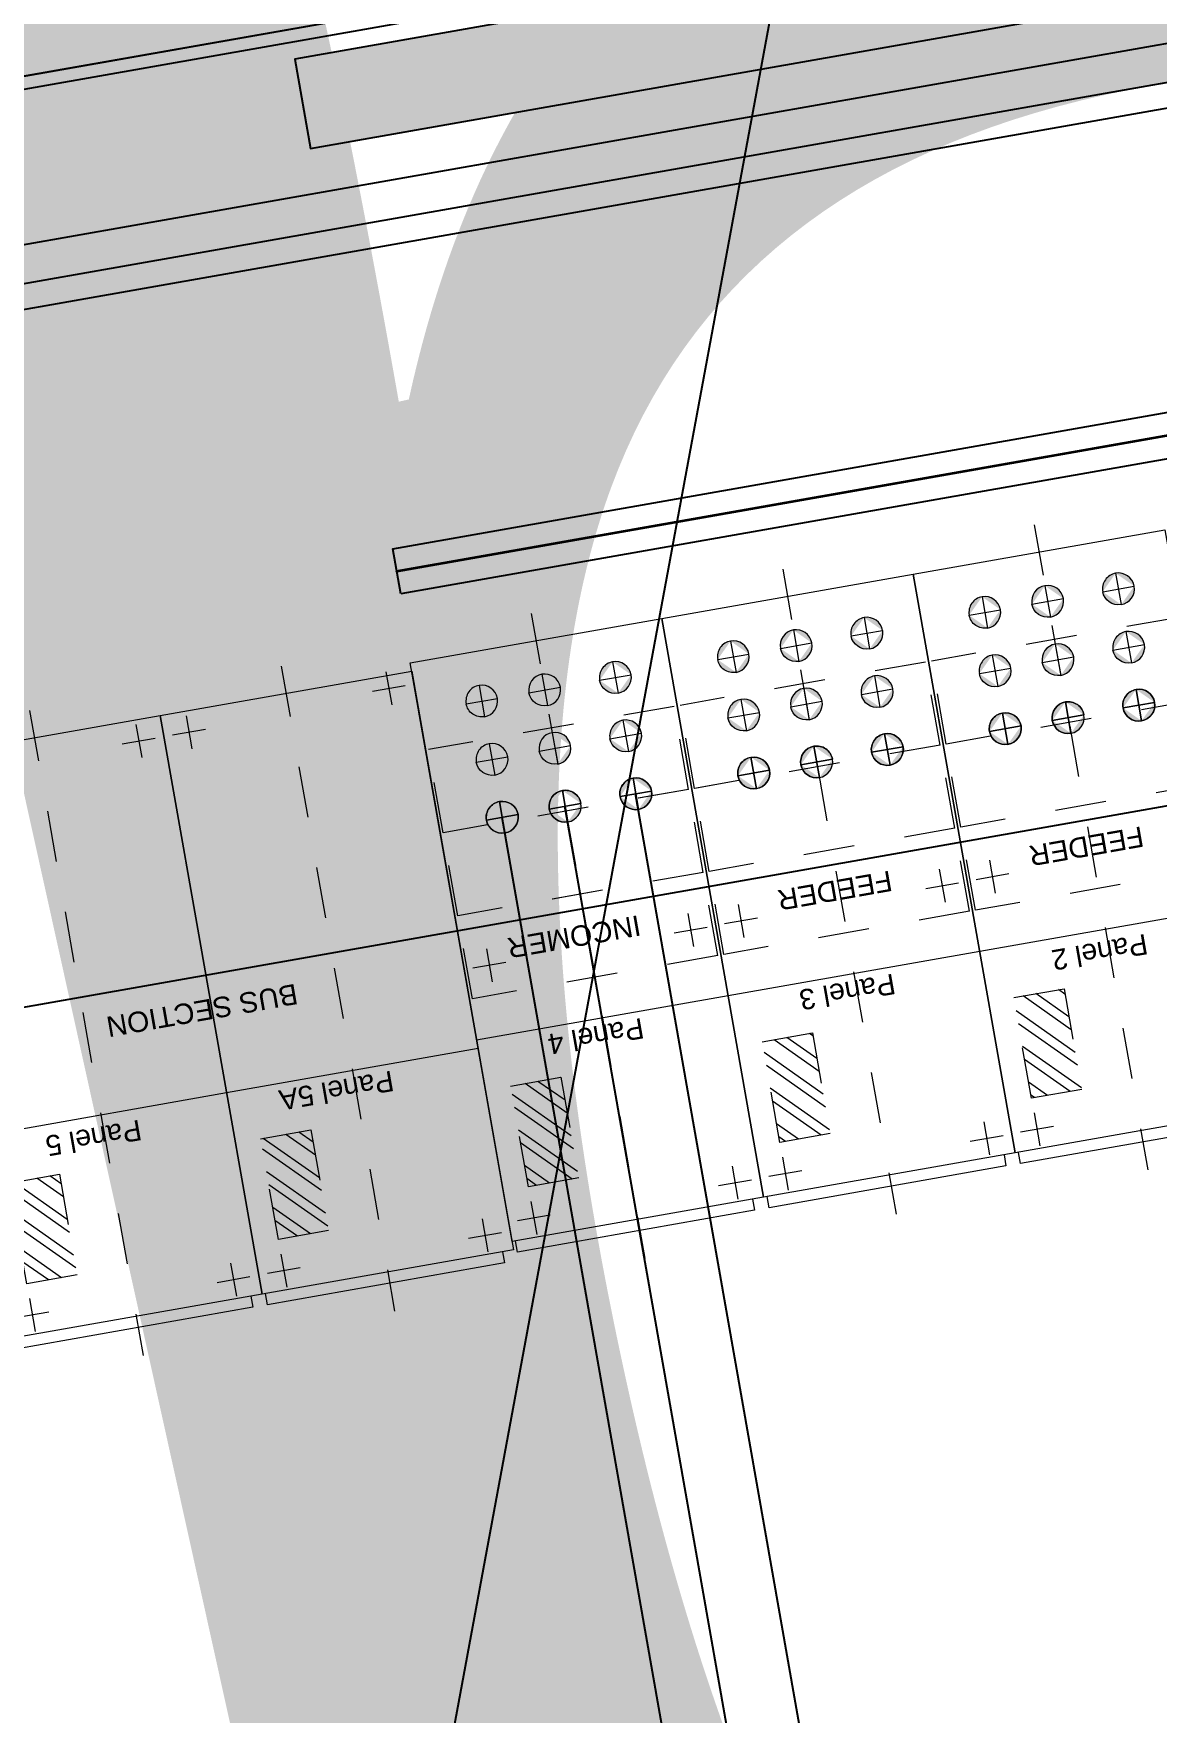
# Model space of a CAD drawing. Header units: millimetres. Extents: x 111502 to 977541, y 8702 to 1044108.
# Drawn here: x 489321.121 to 489323.322, y 241123.58 to 241126.868 of the extents above; entities that cross this region are included whole.
import ezdxf

# ---------------------------------------------------------------- set-up
doc = ezdxf.new("R2010")
doc.units = ezdxf.units.MM
doc.header["$LTSCALE"] = 0.25
for name, pattern in [('DASHED2', [9.525, 6.35, -3.175]), ('Proposed Primary Substation - OPTION 2$0$AM_ISO02W050', [7.5, 6, -1.5]), ('Proposed Primary Substation - OPTION 2$0$AM_ISO08W050', [18, 12, -1.5, 3, -1.5]), ('Proposed Primary Substation - OPTION 2$0$AM_ISO08W050x2', [9, 6, -0.75, 1.5, -0.75])]:
    doc.linetypes.add(name, pattern=pattern)
for name, color, linetype in [('E HVSS As Laid HV', 10, 'Continuous'), ('E HVSS Proposed HV', 10, 'Continuous'), ('Proposed Primary Substation - OPTION 2$0$PDF10_Geometry', 7, 'Continuous'), ('Proposed Primary Substation - OPTION 2$0$PDF10_Solid Fills', 7, 'Continuous'), ('X HVSS Site Background', 8, 'Continuous'), ('Z-z-Xref-Primary Substation', 7, 'Continuous')]:
    doc.layers.add(name, color=color, linetype=linetype)
for name, color, linetype, lineweight in [('Proposed Primary Substation - OPTION 2$0$AM_0', 7, 'Continuous', 20), ('Proposed Primary Substation - OPTION 2$0$AM_3', 6, 'Proposed Primary Substation - OPTION 2$0$AM_ISO02W050', 15), ('Proposed Primary Substation - OPTION 2$0$AM_6', 2, 'Continuous', 15), ('Proposed Primary Substation - OPTION 2$0$AM_7', 4, 'Proposed Primary Substation - OPTION 2$0$AM_ISO08W050', 13), ('Proposed Primary Substation - OPTION 2$0$AM_8', 1, 'Continuous', 13)]:
    doc.layers.add(name, color=color, linetype=linetype, lineweight=lineweight)
doc.styles.add('Proposed Employment Area - 11-089-MP013-01a$0$2500T70R', font='arial.ttf', dxfattribs={"height": 17500})
doc.styles.add('Proposed Employment Area - 11-089-MP013-01a$0$Standard', font='txt')
doc.styles.add('Proposed Primary Substation - OPTION 2$0$Standard', font='arial.ttf')
pattern_1 = [(45, (-3949.11, 614.69), (-35.35534, 35.35534), [])]

# ---------------------------------------------------------------- blocks, each defined once
blk = doc.blocks.new('Proposed Primary Substation - OPTION 2$0$BUSSEC_F01_OP02')
at = {"layer": 'Proposed Primary Substation - OPTION 2$0$AM_0'}
for p, q in [((0, 400), (500, 400)), ((500, 400), (1000, 400))]:
    blk.add_line(p, q, dxfattribs=at)
for points in [[(0, 0), (500, 0), (500, 1150), (0, 1150)], [(500, 0), (1000, 0), (1000, 1150), (500, 1150)]]:
    blk.add_lwpolyline(points, close=True, dxfattribs=at)
for points in [[(22, 0), (22, -22), (493, -22), (493, 0)], [(522, 0), (522, -22), (993, -22), (993, 0)]]:
    blk.add_lwpolyline(points, dxfattribs=at)
at = {"layer": 'Proposed Primary Substation - OPTION 2$0$AM_7'}
for p, q in [((250, 1204.2), (250, -77.4)), ((750, 1204.2), (750, -77.4))]:
    blk.add_line(p, q, dxfattribs=at)
at = {"layer": 'Proposed Primary Substation - OPTION 2$0$AM_7', "linetype": 'Proposed Primary Substation - OPTION 2$0$AM_ISO08W050x2'}
for p, q in [((50, 70.7), (50, 5.3)), ((450, 70.7), (450, 5.3)), ((550, 70.7), (550, 5.3)), ((950, 70.7), (950, 5.3)), ((82.7, 38), (17.3, 38)), ((417.3, 38), (482.7, 38)), ((582.7, 38), (517.3, 38)), ((917.3, 38), (982.7, 38))]:
    blk.add_line(p, q, dxfattribs=at)
blk = doc.blocks.new('Proposed Primary Substation - OPTION 2$0$011S-630A BTM FLAT')
at = {"layer": 'Proposed Primary Substation - OPTION 2$0$AM_0'}
blk.add_line((-500, 400), (0, 400), dxfattribs=at)
blk.add_lwpolyline([(-500, 0), (0, 0), (0, 1150), (-500, 1150)], close=True, dxfattribs=at)
blk.add_lwpolyline([(-478, 0), (-478, -22), (-7, -22), (-7, 0)], dxfattribs=at)
at = {"layer": 'Proposed Primary Substation - OPTION 2$0$AM_7'}
blk.add_line((-250, 1204.2), (-250, -77.4), dxfattribs=at)
at = {"layer": 'Proposed Primary Substation - OPTION 2$0$AM_7', "linetype": 'Proposed Primary Substation - OPTION 2$0$AM_ISO08W050x2'}
for p, q in [((-450, 70.7), (-450, 5.3)), ((-50, 70.7), (-50, 5.3)), ((-417.3, 38), (-482.7, 38)), ((-82.7, 38), (-17.3, 38))]:
    blk.add_line(p, q, dxfattribs=at)
blk = doc.blocks.new('Proposed Primary Substation - OPTION 2$0$2000A FLAT')
at = {"layer": 'Proposed Primary Substation - OPTION 2$0$AM_0'}
blk.add_line((-500, 400), (0, 400), dxfattribs=at)
blk.add_lwpolyline([(-500, 0), (0, 0), (0, 1150), (-500, 1150)], close=True, dxfattribs=at)
blk.add_lwpolyline([(-478, 0), (-478, -22), (-7, -22), (-7, 0)], dxfattribs=at)
at = {"layer": 'Proposed Primary Substation - OPTION 2$0$AM_7'}
blk.add_line((-250, 1204.2), (-250, -77.4), dxfattribs=at)
at = {"layer": 'Proposed Primary Substation - OPTION 2$0$AM_7', "linetype": 'Proposed Primary Substation - OPTION 2$0$AM_ISO08W050x2'}
for p, q in [((-450, 70.7), (-450, 5.3)), ((-50, 70.7), (-50, 5.3)), ((-417.3, 38), (-482.7, 38)), ((-82.7, 38), (-17.3, 38))]:
    blk.add_line(p, q, dxfattribs=at)
blk = doc.blocks.new('Proposed Primary Substation - OPTION 2$0$BS100MM BTM RAISED')
at = {"layer": 'Proposed Primary Substation - OPTION 2$0$AM_8'}
h = blk.add_hatch(dxfattribs=at)
h.set_pattern_fill('_U', color=256, scale=50, angle=45, style=0, pattern_type=0)
h.set_pattern_definition(pattern_1)
h.paths.add_polyline_path([(0, 0), (0, -200), (100, -200), (100, 0)])
at = {"layer": 'Proposed Primary Substation - OPTION 2$0$AM_3'}
blk.add_lwpolyline([(0, -200), (100, -200), (100, 0), (0, 0)], close=True, dxfattribs=at)
blk = doc.blocks.new('Proposed Primary Substation - OPTION 2$0$BS 200MM BTM RAISED')
at = {"layer": 'Proposed Primary Substation - OPTION 2$0$AM_8'}
h = blk.add_hatch(dxfattribs=at)
h.set_pattern_fill('_U', color=256, scale=50, angle=45, style=0, pattern_type=0)
h.set_pattern_definition(pattern_1)
h.paths.add_polyline_path([(0, 0), (0, -200), (100, -200), (100, 0)])
at = {"layer": 'Proposed Primary Substation - OPTION 2$0$AM_3'}
blk.add_lwpolyline([(0, -200), (100, -200), (100, 0), (0, 0)], close=True, dxfattribs=at)
blk = doc.blocks.new('*U1583')
at = {"layer": 'Proposed Primary Substation - OPTION 2$0$AM_8'}
h = blk.add_hatch(dxfattribs=at)
h.set_pattern_fill('_U', color=256, scale=50, angle=45, style=0, pattern_type=0)
h.set_pattern_definition([(45, (-4099.11, 914.69), (-35.35534, 35.35534), [])])
h.paths.add_polyline_path([(-150, 300), (-150, 100), (-50, 100), (-50, 300)])
at = {"layer": 'Proposed Primary Substation - OPTION 2$0$AM_3'}
blk.add_lwpolyline([(-150, 100), (-50, 100), (-50, 300), (-150, 300)], close=True, dxfattribs=at)
for name in ['Proposed Primary Substation - OPTION 2$0$BS100MM BTM RAISED', 'Proposed Primary Substation - OPTION 2$0$BS 200MM BTM RAISED']:
    blk.add_blockref(name, (-150, 300))
blk = doc.blocks.new('Proposed Primary Substation - OPTION 2$0$DV10682 BLANK')
at = {"layer": 'Proposed Primary Substation - OPTION 2$0$AM_3'}
for p, q in [((6, -249), (6, -84)), ((6, -84), (494, -84)), ((494, -249), (494, -84)), ((6, -249), (494, -249))]:
    blk.add_line(p, q, dxfattribs=at)
blk = doc.blocks.new('Proposed Primary Substation - OPTION 2')
at = {"layer": 'Proposed Primary Substation - OPTION 2$0$PDF10_Solid Fills', "transparency": 33554559}
h = blk.add_hatch(color=256, dxfattribs=at)
h.paths.add_polyline_path([(489323101.4, 241125787.1, -0.414093), (489323137.6, 241125761.7)], flags=0)
h.paths.add_polyline_path([(489323076.1, 241125750.9, -0.414093), (489323101.4, 241125787.1)], flags=0)
h.paths.add_polyline_path([(489323112.2, 241125725.7, -0.41344), (489323076.1, 241125750.9)], flags=0)
h.paths.add_polyline_path([(489323137.6, 241125761.7, -0.41344), (489323112.2, 241125725.7)], flags=0)
h = blk.add_hatch(color=256, dxfattribs=at)
h.paths.add_polyline_path([(489323239.9, 241125811.4, -0.413934), (489323276.3, 241125786.2)], flags=0)
h.paths.add_polyline_path([(489323214.5, 241125775.3, -0.414737), (489323239.9, 241125811.4)], flags=0)
h.paths.add_polyline_path([(489323250.7, 241125750.1, -0.414082), (489323214.5, 241125775.3)], flags=0)
h.paths.add_polyline_path([(489323276.3, 241125786.2, -0.413274), (489323250.7, 241125750.1)], flags=0)
h = blk.add_hatch(color=256, dxfattribs=at)
h.paths.add_polyline_path([(489322978.3, 241125765.4, -0.41344), (489323014.3, 241125740.1)], flags=0)
h.paths.add_polyline_path([(489322953.1, 241125729.3, -0.414892), (489322978.3, 241125765.4)], flags=0)
h.paths.add_polyline_path([(489322989.1, 241125704.1, -0.414245), (489322953.1, 241125729.3)], flags=0)
h.paths.add_polyline_path([(489323014.3, 241125740.1, -0.412791), (489322989.1, 241125704.1)], flags=0)
h = blk.add_hatch(color=256, dxfattribs=at)
h.paths.add_polyline_path([(489322747.4, 241125724.7, -0.413934), (489322783.7, 241125699.4)], flags=0)
h.paths.add_polyline_path([(489322721.9, 241125688.6, -0.414737), (489322747.4, 241125724.7)], flags=0)
h.paths.add_polyline_path([(489322758.2, 241125663.4, -0.414082), (489322721.9, 241125688.6)], flags=0)
h.paths.add_polyline_path([(489322783.7, 241125699.4, -0.413274), (489322758.2, 241125663.4)], flags=0)
h = blk.add_hatch(color=256, dxfattribs=at)
h.paths.add_polyline_path([(489322609, 241125700.4, -0.414093), (489322645.1, 241125675)], flags=0)
h.paths.add_polyline_path([(489322583.7, 241125664.2, -0.414093), (489322609, 241125700.4)], flags=0)
h.paths.add_polyline_path([(489322619.8, 241125639, -0.41344), (489322583.7, 241125664.2)], flags=0)
h.paths.add_polyline_path([(489322645.1, 241125675, -0.41344), (489322619.8, 241125639)], flags=0)
h = blk.add_hatch(color=256, dxfattribs=at)
h.paths.add_polyline_path([(489323260, 241125697.2, -0.413934), (489323296.4, 241125671.9)], flags=0)
h.paths.add_polyline_path([(489323234.6, 241125661.1, -0.414737), (489323260, 241125697.2)], flags=0)
h.paths.add_polyline_path([(489323270.8, 241125635.9, -0.414082), (489323234.6, 241125661.1)], flags=0)
h.paths.add_polyline_path([(489323296.4, 241125671.9, -0.413274), (489323270.8, 241125635.9)], flags=0)
h = blk.add_hatch(color=256, dxfattribs=at)
h.paths.add_polyline_path([(489322485.9, 241125678.7, -0.41344), (489322521.9, 241125653.3)], flags=0)
h.paths.add_polyline_path([(489322460.7, 241125642.6, -0.414892), (489322485.9, 241125678.7)], flags=0)
h.paths.add_polyline_path([(489322496.7, 241125617.4, -0.414245), (489322460.7, 241125642.6)], flags=0)
h.paths.add_polyline_path([(489322521.9, 241125653.3, -0.412791), (489322496.7, 241125617.4)], flags=0)
h = blk.add_hatch(color=256, dxfattribs=at)
h.paths.add_polyline_path([(489323121.6, 241125672.8, -0.414093), (489323157.7, 241125647.5)], flags=0)
h.paths.add_polyline_path([(489323096.2, 241125636.7, -0.414093), (489323121.6, 241125672.8)], flags=0)
h.paths.add_polyline_path([(489323132.3, 241125611.5, -0.41344), (489323096.2, 241125636.7)], flags=0)
h.paths.add_polyline_path([(489323157.7, 241125647.5, -0.41344), (489323132.3, 241125611.5)], flags=0)
h = blk.add_hatch(color=256, dxfattribs=at)
h.paths.add_polyline_path([(489322255, 241125638, -0.413934), (489322291.4, 241125612.8)], flags=0)
h.paths.add_polyline_path([(489322229.6, 241125601.9, -0.414737), (489322255, 241125638)], flags=0)
h.paths.add_polyline_path([(489322265.8, 241125576.7, -0.414082), (489322229.6, 241125601.9)], flags=0)
h.paths.add_polyline_path([(489322291.4, 241125612.8, -0.413274), (489322265.8, 241125576.7)], flags=0)
h = blk.add_hatch(color=256, dxfattribs=at)
h.paths.add_polyline_path([(489322998.4, 241125651.1, -0.413934), (489323034.8, 241125625.9)], flags=0)
h.paths.add_polyline_path([(489322973, 241125615, -0.414737), (489322998.4, 241125651.1)], flags=0)
h.paths.add_polyline_path([(489323009.2, 241125589.8, -0.414082), (489322973, 241125615)], flags=0)
h.paths.add_polyline_path([(489323034.8, 241125625.9, -0.413274), (489323009.2, 241125589.8)], flags=0)
h = blk.add_hatch(color=256, dxfattribs=at)
h.paths.add_polyline_path([(489321993.5, 241125592, -0.41344), (489322029.5, 241125566.6)], flags=0)
h.paths.add_polyline_path([(489321968.3, 241125555.9, -0.414892), (489321993.5, 241125592)], flags=0)
h.paths.add_polyline_path([(489322004.3, 241125530.7, -0.414245), (489321968.3, 241125555.9)], flags=0)
h.paths.add_polyline_path([(489322029.5, 241125566.6, -0.412791), (489322004.3, 241125530.7)], flags=0)
h = blk.add_hatch(color=256, dxfattribs=at)
h.paths.add_polyline_path([(489322116.6, 241125613.7, -0.414093), (489322152.7, 241125588.3)], flags=0)
h.paths.add_polyline_path([(489322091.3, 241125577.5, -0.414093), (489322116.6, 241125613.7)], flags=0)
h.paths.add_polyline_path([(489322127.4, 241125552.3, -0.41344), (489322091.3, 241125577.5)], flags=0)
h.paths.add_polyline_path([(489322152.7, 241125588.3, -0.41344), (489322127.4, 241125552.3)], flags=0)
h = blk.add_hatch(color=256, dxfattribs=at)
h.paths.add_polyline_path([(489322767.5, 241125610.5, -0.413934), (489322803.8, 241125585.2)], flags=0)
h.paths.add_polyline_path([(489322742.1, 241125574.3, -0.414737), (489322767.5, 241125610.5)], flags=0)
h.paths.add_polyline_path([(489322778.3, 241125549.2, -0.414082), (489322742.1, 241125574.3)], flags=0)
h.paths.add_polyline_path([(489322803.8, 241125585.2, -0.413274), (489322778.3, 241125549.2)], flags=0)
h = blk.add_hatch(color=256, dxfattribs=at)
h.paths.add_polyline_path([(489322506.2, 241125564.5, -0.413934), (489322542.6, 241125539.2)], flags=0)
h.paths.add_polyline_path([(489322480.8, 241125528.4, -0.414737), (489322506.2, 241125564.5)], flags=0)
h.paths.add_polyline_path([(489322517, 241125503.2, -0.414082), (489322480.8, 241125528.4)], flags=0)
h.paths.add_polyline_path([(489322542.6, 241125539.2, -0.413274), (489322517, 241125503.2)], flags=0)
h = blk.add_hatch(color=256, dxfattribs=at)
h.paths.add_polyline_path([(489322629.1, 241125586.1, -0.414093), (489322665.3, 241125560.8)], flags=0)
h.paths.add_polyline_path([(489322603.8, 241125550, -0.414093), (489322629.1, 241125586.1)], flags=0)
h.paths.add_polyline_path([(489322639.9, 241125524.8, -0.41344), (489322603.8, 241125550)], flags=0)
h.paths.add_polyline_path([(489322665.3, 241125560.8, -0.41344), (489322639.9, 241125524.8)], flags=0)
at = {"layer": 'Proposed Primary Substation - OPTION 2$0$PDF10_Solid Fills', "true_color": 0xffffff, "transparency": 33554559}
h = blk.add_hatch(color=7, dxfattribs=at)
h.paths.add_polyline_path([(489323141.5, 241125559.6, -0.413934), (489323177.9, 241125534.3)], flags=0)
h.paths.add_polyline_path([(489323116.1, 241125523.4, -0.414737), (489323141.5, 241125559.6)], flags=0)
h.paths.add_polyline_path([(489323152.3, 241125498.2, -0.414082), (489323116.1, 241125523.4)], flags=0)
h.paths.add_polyline_path([(489323177.9, 241125534.3, -0.413274), (489323152.3, 241125498.2)], flags=0)
at = {"layer": 'Proposed Primary Substation - OPTION 2$0$PDF10_Solid Fills', "transparency": 33554559}
h = blk.add_hatch(color=256, dxfattribs=at)
h.paths.add_polyline_path([(489323141.5, 241125559.6, -0.413934), (489323177.9, 241125534.3)], flags=0)
h.paths.add_polyline_path([(489323116.1, 241125523.4, -0.414737), (489323141.5, 241125559.6)], flags=0)
h.paths.add_polyline_path([(489323152.3, 241125498.2, -0.414082), (489323116.1, 241125523.4)], flags=0)
h.paths.add_polyline_path([(489323177.9, 241125534.3, -0.413274), (489323152.3, 241125498.2)], flags=0)
at = {"layer": 'Proposed Primary Substation - OPTION 2$0$PDF10_Solid Fills', "true_color": 0xffffff, "transparency": 33554559}
h = blk.add_hatch(color=7, dxfattribs=at)
h.paths.add_polyline_path([(489323279.8, 241125583.9, -0.413934), (489323316.2, 241125558.6)], flags=0)
h.paths.add_polyline_path([(489323254.4, 241125547.8, -0.414737), (489323279.8, 241125583.9)], flags=0)
h.paths.add_polyline_path([(489323290.6, 241125522.6, -0.414082), (489323254.4, 241125547.8)], flags=0)
h.paths.add_polyline_path([(489323316.2, 241125558.6, -0.413274), (489323290.6, 241125522.6)], flags=0)
at = {"layer": 'Proposed Primary Substation - OPTION 2$0$PDF10_Solid Fills', "transparency": 33554559}
h = blk.add_hatch(color=256, dxfattribs=at)
h.paths.add_polyline_path([(489323279.8, 241125583.9, -0.413934), (489323316.2, 241125558.6)], flags=0)
h.paths.add_polyline_path([(489323254.4, 241125547.8, -0.414737), (489323279.8, 241125583.9)], flags=0)
h.paths.add_polyline_path([(489323290.6, 241125522.6, -0.414082), (489323254.4, 241125547.8)], flags=0)
h.paths.add_polyline_path([(489323316.2, 241125558.6, -0.413274), (489323290.6, 241125522.6)], flags=0)
h = blk.add_hatch(color=256, dxfattribs=at)
h.paths.add_polyline_path([(489322275.2, 241125523.8, -0.413934), (489322311.5, 241125498.5)], flags=0)
h.paths.add_polyline_path([(489322249.7, 241125487.6, -0.414737), (489322275.2, 241125523.8)], flags=0)
h.paths.add_polyline_path([(489322286, 241125462.5, -0.414082), (489322249.7, 241125487.6)], flags=0)
h.paths.add_polyline_path([(489322311.5, 241125498.5, -0.413274), (489322286, 241125462.5)], flags=0)
at = {"layer": 'Proposed Primary Substation - OPTION 2$0$PDF10_Solid Fills', "true_color": 0xffffff, "transparency": 33554559}
h = blk.add_hatch(color=7, dxfattribs=at)
h.paths.add_polyline_path([(489323018.3, 241125537.9, -0.413934), (489323054.7, 241125512.6)], flags=0)
h.paths.add_polyline_path([(489322992.9, 241125501.7, -0.414737), (489323018.3, 241125537.9)], flags=0)
h.paths.add_polyline_path([(489323029.1, 241125476.6, -0.414082), (489322992.9, 241125501.7)], flags=0)
h.paths.add_polyline_path([(489323054.7, 241125512.6, -0.413274), (489323029.1, 241125476.6)], flags=0)
at = {"layer": 'Proposed Primary Substation - OPTION 2$0$PDF10_Solid Fills', "transparency": 33554559}
h = blk.add_hatch(color=256, dxfattribs=at)
h.paths.add_polyline_path([(489323018.3, 241125537.9, -0.413934), (489323054.7, 241125512.6)], flags=0)
h.paths.add_polyline_path([(489322992.9, 241125501.7, -0.414737), (489323018.3, 241125537.9)], flags=0)
h.paths.add_polyline_path([(489323029.1, 241125476.6, -0.414082), (489322992.9, 241125501.7)], flags=0)
h.paths.add_polyline_path([(489323054.7, 241125512.6, -0.413274), (489323029.1, 241125476.6)], flags=0)
h = blk.add_hatch(color=256, dxfattribs=at)
h.paths.add_polyline_path([(489322136.7, 241125499.4, -0.414093), (489322172.8, 241125474.1)], flags=0)
h.paths.add_polyline_path([(489322111.4, 241125463.3, -0.414093), (489322136.7, 241125499.4)], flags=0)
h.paths.add_polyline_path([(489322147.5, 241125438.1, -0.41344), (489322111.4, 241125463.3)], flags=0)
h.paths.add_polyline_path([(489322172.8, 241125474.1, -0.41344), (489322147.5, 241125438.1)], flags=0)
at = {"layer": 'Proposed Primary Substation - OPTION 2$0$PDF10_Solid Fills', "true_color": 0xffffff, "transparency": 33554559}
h = blk.add_hatch(color=7, dxfattribs=at)
h.paths.add_polyline_path([(489322787.4, 241125497.2, -0.413934), (489322823.8, 241125471.9)], flags=0)
h.paths.add_polyline_path([(489322762, 241125461.1, -0.414737), (489322787.4, 241125497.2)], flags=0)
h.paths.add_polyline_path([(489322798.2, 241125435.9, -0.414082), (489322762, 241125461.1)], flags=0)
h.paths.add_polyline_path([(489322823.8, 241125471.9, -0.413274), (489322798.2, 241125435.9)], flags=0)
at = {"layer": 'Proposed Primary Substation - OPTION 2$0$PDF10_Solid Fills', "transparency": 33554559}
h = blk.add_hatch(color=256, dxfattribs=at)
h.paths.add_polyline_path([(489322787.4, 241125497.2, -0.413934), (489322823.8, 241125471.9)], flags=0)
h.paths.add_polyline_path([(489322762, 241125461.1, -0.414737), (489322787.4, 241125497.2)], flags=0)
h.paths.add_polyline_path([(489322798.2, 241125435.9, -0.414082), (489322762, 241125461.1)], flags=0)
h.paths.add_polyline_path([(489322823.8, 241125471.9, -0.413274), (489322798.2, 241125435.9)], flags=0)
h = blk.add_hatch(color=256, dxfattribs=at)
h.paths.add_polyline_path([(489322013.5, 241125477.7, -0.413934), (489322049.9, 241125452.4)], flags=0)
h.paths.add_polyline_path([(489321988.1, 241125441.6, -0.414737), (489322013.5, 241125477.7)], flags=0)
h.paths.add_polyline_path([(489322024.3, 241125416.4, -0.414082), (489321988.1, 241125441.6)], flags=0)
h.paths.add_polyline_path([(489322049.9, 241125452.4, -0.413274), (489322024.3, 241125416.4)], flags=0)
at = {"layer": 'Proposed Primary Substation - OPTION 2$0$PDF10_Solid Fills', "true_color": 0xffffff, "transparency": 33554559}
h = blk.add_hatch(color=7, dxfattribs=at)
h.paths.add_polyline_path([(489322649.1, 241125472.9, -0.413934), (489322685.4, 241125447.6)], flags=0)
h.paths.add_polyline_path([(489322623.6, 241125436.7, -0.414737), (489322649.1, 241125472.9)], flags=0)
h.paths.add_polyline_path([(489322659.9, 241125411.5, -0.414082), (489322623.6, 241125436.7)], flags=0)
h.paths.add_polyline_path([(489322685.4, 241125447.6, -0.413274), (489322659.9, 241125411.5)], flags=0)
at = {"layer": 'Proposed Primary Substation - OPTION 2$0$PDF10_Solid Fills', "transparency": 33554559}
h = blk.add_hatch(color=256, dxfattribs=at)
h.paths.add_polyline_path([(489322649.1, 241125472.9, -0.413934), (489322685.4, 241125447.6)], flags=0)
h.paths.add_polyline_path([(489322623.6, 241125436.7, -0.414737), (489322649.1, 241125472.9)], flags=0)
h.paths.add_polyline_path([(489322659.9, 241125411.5, -0.414082), (489322623.6, 241125436.7)], flags=0)
h.paths.add_polyline_path([(489322685.4, 241125447.6, -0.413274), (489322659.9, 241125411.5)], flags=0)
at = {"layer": 'Proposed Primary Substation - OPTION 2$0$PDF10_Solid Fills', "true_color": 0xffffff, "transparency": 33554559}
h = blk.add_hatch(color=7, dxfattribs=at)
h.paths.add_polyline_path([(489322525.9, 241125451.2, -0.413934), (489322562.3, 241125425.9)], flags=0)
h.paths.add_polyline_path([(489322500.5, 241125415, -0.414737), (489322525.9, 241125451.2)], flags=0)
h.paths.add_polyline_path([(489322536.7, 241125389.8, -0.414082), (489322500.5, 241125415)], flags=0)
h.paths.add_polyline_path([(489322562.3, 241125425.9, -0.413274), (489322536.7, 241125389.8)], flags=0)
at = {"layer": 'Proposed Primary Substation - OPTION 2$0$PDF10_Solid Fills', "transparency": 33554559}
h = blk.add_hatch(color=256, dxfattribs=at)
h.paths.add_polyline_path([(489322525.9, 241125451.2, -0.413934), (489322562.3, 241125425.9)], flags=0)
h.paths.add_polyline_path([(489322500.5, 241125415, -0.414737), (489322525.9, 241125451.2)], flags=0)
h.paths.add_polyline_path([(489322536.7, 241125389.8, -0.414082), (489322500.5, 241125415)], flags=0)
h.paths.add_polyline_path([(489322562.3, 241125425.9, -0.413274), (489322536.7, 241125389.8)], flags=0)
at = {"layer": 'Proposed Primary Substation - OPTION 2$0$PDF10_Solid Fills', "true_color": 0xffffff, "transparency": 33554559}
h = blk.add_hatch(color=7, dxfattribs=at)
h.paths.add_polyline_path([(489322295, 241125410.5, -0.413934), (489322331.3, 241125385.2)], flags=0)
h.paths.add_polyline_path([(489322269.6, 241125374.4, -0.414737), (489322295, 241125410.5)], flags=0)
h.paths.add_polyline_path([(489322305.8, 241125349.2, -0.414082), (489322269.6, 241125374.4)], flags=0)
h.paths.add_polyline_path([(489322331.3, 241125385.2, -0.413274), (489322305.8, 241125349.2)], flags=0)
at = {"layer": 'Proposed Primary Substation - OPTION 2$0$PDF10_Solid Fills', "transparency": 33554559}
h = blk.add_hatch(color=256, dxfattribs=at)
h.paths.add_polyline_path([(489322295, 241125410.5, -0.413934), (489322331.3, 241125385.2)], flags=0)
h.paths.add_polyline_path([(489322269.6, 241125374.4, -0.414737), (489322295, 241125410.5)], flags=0)
h.paths.add_polyline_path([(489322305.8, 241125349.2, -0.414082), (489322269.6, 241125374.4)], flags=0)
h.paths.add_polyline_path([(489322331.3, 241125385.2, -0.413274), (489322305.8, 241125349.2)], flags=0)
at = {"layer": 'Proposed Primary Substation - OPTION 2$0$PDF10_Solid Fills', "true_color": 0xffffff, "transparency": 33554559}
h = blk.add_hatch(color=7, dxfattribs=at)
h.paths.add_polyline_path([(489322033.5, 241125364.5, -0.413934), (489322069.8, 241125339.2)], flags=0)
h.paths.add_polyline_path([(489322008, 241125328.3, -0.414737), (489322033.5, 241125364.5)], flags=0)
h.paths.add_polyline_path([(489322044.3, 241125303.1, -0.414082), (489322008, 241125328.3)], flags=0)
h.paths.add_polyline_path([(489322069.8, 241125339.2, -0.413274), (489322044.3, 241125303.1)], flags=0)
at = {"layer": 'Proposed Primary Substation - OPTION 2$0$PDF10_Solid Fills', "transparency": 33554559}
h = blk.add_hatch(color=256, dxfattribs=at)
h.paths.add_polyline_path([(489322033.5, 241125364.5, -0.413934), (489322069.8, 241125339.2)], flags=0)
h.paths.add_polyline_path([(489322008, 241125328.3, -0.414737), (489322033.5, 241125364.5)], flags=0)
h.paths.add_polyline_path([(489322044.3, 241125303.1, -0.414082), (489322008, 241125328.3)], flags=0)
h.paths.add_polyline_path([(489322069.8, 241125339.2, -0.413274), (489322044.3, 241125303.1)], flags=0)
at = {"layer": 'Proposed Primary Substation - OPTION 2$0$PDF10_Solid Fills', "true_color": 0xffffff, "transparency": 33554559}
h = blk.add_hatch(color=7, dxfattribs=at)
h.paths.add_polyline_path([(489322156.6, 241125386.1, -0.413934), (489322193, 241125360.9)], flags=0)
h.paths.add_polyline_path([(489322131.2, 241125350, -0.414737), (489322156.6, 241125386.1)], flags=0)
h.paths.add_polyline_path([(489322167.4, 241125324.8, -0.414082), (489322131.2, 241125350)], flags=0)
h.paths.add_polyline_path([(489322193, 241125360.9, -0.413274), (489322167.4, 241125324.8)], flags=0)
at = {"layer": 'Proposed Primary Substation - OPTION 2$0$PDF10_Solid Fills', "transparency": 33554559}
h = blk.add_hatch(color=256, dxfattribs=at)
h.paths.add_polyline_path([(489322156.6, 241125386.1, -0.413934), (489322193, 241125360.9)], flags=0)
h.paths.add_polyline_path([(489322131.2, 241125350, -0.414737), (489322156.6, 241125386.1)], flags=0)
h.paths.add_polyline_path([(489322167.4, 241125324.8, -0.414082), (489322131.2, 241125350)], flags=0)
h.paths.add_polyline_path([(489322193, 241125360.9, -0.413274), (489322167.4, 241125324.8)], flags=0)
at = {"layer": 'X HVSS Site Background'}
h = blk.add_hatch(dxfattribs=at)
h.set_pattern_fill('INSUL', color=256, scale=6, angle=639.986)
h.set_pattern_definition([(279.985955, (489608187.395, 242929938.88), (56.2841941, 9.9101965), []), (279.985955, (489608206.156, 242929942.185), (56.2841941, 9.9101965), [19.05, -19.05]), (279.985955, (489608224.92, 242929945.49), (56.2841941, 9.9101965), [19.05, -19.05])])
h.paths.add_polyline_path([(489328747.1, 241124140.5), (489328842.8, 241123597), (489326828, 241123242.2), (489326858.9, 241123067), (489329048.8, 241123452.6), (489328922.3, 241124171.3), (489328251.1, 241127982.9), (489321632.8, 241126817.6), (489321663.6, 241126642.4), (489328106.8, 241127776.9)])
at = {"layer": 'E HVSS Proposed HV', "flags": 128}
for points in [[(489328631.5, 241109919.9), (489328135, 241112739.5, 0.305404), (489327359.5, 241113544), (489324926, 241114064.9, -0.305404), (489324150.5, 241114869.4), (489322300, 241125379.9)], [(489327752.8, 241109765.2), (489327338.7, 241112117.5, 0.245143), (489326775.1, 241112851), (489324483.4, 241113915.7, -0.245143), (489323919.9, 241114649.2), (489322038.7, 241125333.6)], [(489328129.4, 241109831.5), (489327678.9, 241112390.1, 0.268512), (489327034.3, 241113157), (489324668.4, 241114013.2, -0.268512), (489324023.8, 241114780.1), (489322161.8, 241125355.6)]]:
    blk.add_lwpolyline(points, format="xyb", dxfattribs=at)
at = {"layer": 'Proposed Primary Substation - OPTION 2$0$AM_7', "linetype": 'Proposed Primary Substation - OPTION 2$0$AM_ISO08W050x2'}
for p, q in [((489321784.7, 241125580.4), (489321849, 241125591.7)), ((489321811.2, 241125618.2), (489321822.5, 241125553.9)), ((489321420.1, 241125532.4), (489321431.4, 241125468.1)), ((489321321.6, 241125515.1), (489321333, 241125450.8)), ((489321457.9, 241125505.9), (489321393.6, 241125494.6)), ((489321295.1, 241125477.3), (489321359.5, 241125488.6)), ((489322894.5, 241125232.2), (489322905.8, 241125167.9)), ((489322993, 241125249.6), (489323004.3, 241125185.2)), ((489322868, 241125194.4), (489322932.3, 241125205.7)), ((489323030.8, 241125223.1), (489322966.5, 241125211.7)), ((489322500.6, 241125162.9), (489322511.9, 241125098.5)), ((489322402.1, 241125145.5), (489322413.4, 241125081.2)), ((489322538.4, 241125136.4), (489322474.1, 241125125)), ((489322375.6, 241125107.7), (489322439.9, 241125119)), ((489322008.1, 241125076.2), (489322019.5, 241125011.8)), ((489322046, 241125049.7), (489321981.6, 241125038.3))]:
    blk.add_line(p, q, dxfattribs=at)
at = {"layer": 'Proposed Primary Substation - OPTION 2$0$PDF10_Geometry', "lineweight": 13}
for points in [[(489323101.4, 241125787.1, 0.414093), (489323076.1, 241125750.9), (489323137.6, 241125761.7, 0.414093), (489323101.4, 241125787.1), (489323112.2, 241125725.7, -0.41344), (489323076.1, 241125750.9)], [(489323239.9, 241125811.4, 0.414737), (489323214.5, 241125775.3), (489323276.3, 241125786.2, 0.413934), (489323239.9, 241125811.4), (489323250.7, 241125750.1, -0.414082), (489323214.5, 241125775.3)], [(489322978.3, 241125765.4, 0.414892), (489322953.1, 241125729.3), (489323014.3, 241125740.1, 0.41344), (489322978.3, 241125765.4), (489322989.1, 241125704.1, -0.414245), (489322953.1, 241125729.3)], [(489322747.4, 241125724.7, 0.414737), (489322721.9, 241125688.6), (489322783.7, 241125699.4, 0.413934), (489322747.4, 241125724.7), (489322758.2, 241125663.4, -0.414082), (489322721.9, 241125688.6)], [(489322609, 241125700.4, 0.414093), (489322583.7, 241125664.2), (489322645.1, 241125675, 0.414093), (489322609, 241125700.4), (489322619.8, 241125639, -0.41344), (489322583.7, 241125664.2)], [(489323260, 241125697.2, 0.414737), (489323234.6, 241125661.1), (489323296.4, 241125671.9, 0.413934), (489323260, 241125697.2), (489323270.8, 241125635.9, -0.414082), (489323234.6, 241125661.1)], [(489322485.9, 241125678.7, 0.414892), (489322460.7, 241125642.6), (489322521.9, 241125653.3, 0.41344), (489322485.9, 241125678.7), (489322496.7, 241125617.4, -0.414245), (489322460.7, 241125642.6)], [(489323121.6, 241125672.8, 0.414093), (489323096.2, 241125636.7), (489323157.7, 241125647.5, 0.414093), (489323121.6, 241125672.8), (489323132.3, 241125611.5, -0.41344), (489323096.2, 241125636.7)], [(489322255, 241125638, 0.414737), (489322229.6, 241125601.9), (489322291.4, 241125612.8, 0.413934), (489322255, 241125638), (489322265.8, 241125576.7, -0.414082), (489322229.6, 241125601.9)], [(489322998.4, 241125651.1, 0.414737), (489322973, 241125615), (489323034.8, 241125625.9, 0.413934), (489322998.4, 241125651.1), (489323009.2, 241125589.8, -0.414082), (489322973, 241125615)], [(489321993.5, 241125592, 0.414892), (489321968.3, 241125555.9), (489322029.5, 241125566.6, 0.41344), (489321993.5, 241125592), (489322004.3, 241125530.7, -0.414245), (489321968.3, 241125555.9)], [(489322116.6, 241125613.7, 0.414093), (489322091.3, 241125577.5), (489322152.7, 241125588.3, 0.414093), (489322116.6, 241125613.7), (489322127.4, 241125552.3, -0.41344), (489322091.3, 241125577.5)], [(489322767.5, 241125610.5, 0.414737), (489322742.1, 241125574.3), (489322803.8, 241125585.2, 0.413934), (489322767.5, 241125610.5), (489322778.3, 241125549.2, -0.414082), (489322742.1, 241125574.3)], [(489322506.2, 241125564.5, 0.414737), (489322480.8, 241125528.4), (489322542.6, 241125539.2, 0.413934), (489322506.2, 241125564.5), (489322517, 241125503.2, -0.414082), (489322480.8, 241125528.4)], [(489322629.1, 241125586.1, 0.414093), (489322603.8, 241125550), (489322665.3, 241125560.8, 0.414093), (489322629.1, 241125586.1), (489322639.9, 241125524.8, -0.41344), (489322603.8, 241125550)], [(489322275.2, 241125523.8, 0.414737), (489322249.7, 241125487.6), (489322311.5, 241125498.5, 0.413934), (489322275.2, 241125523.8), (489322286, 241125462.5, -0.414082), (489322249.7, 241125487.6)], [(489322136.7, 241125499.4, 0.414093), (489322111.4, 241125463.3), (489322172.8, 241125474.1, 0.414093), (489322136.7, 241125499.4), (489322147.5, 241125438.1, -0.41344), (489322111.4, 241125463.3)], [(489322013.5, 241125477.7, 0.414737), (489321988.1, 241125441.6), (489322049.9, 241125452.4, 0.413934), (489322013.5, 241125477.7), (489322024.3, 241125416.4, -0.414082), (489321988.1, 241125441.6)]]:
    blk.add_lwpolyline(points, format="xyb", dxfattribs=at)
for points in [[(489323152.2, 241125498.2, -0.413274), (489323115.9, 241125523.4, -0.413934), (489323141.4, 241125559.5, -0.414567), (489323177.9, 241125534.3, 0.414567), (489323141.4, 241125559.5, 0.413934), (489323115.9, 241125523.4, 0.413274)], [(489323290.6, 241125522.6, -0.414082), (489323254.4, 241125547.8, -0.414737), (489323279.8, 241125583.9, -0.413934), (489323316.2, 241125558.6, -0.413274)], [(489323029.1, 241125476.6, -0.414082), (489322992.9, 241125501.7, -0.414737), (489323018.3, 241125537.9, -0.413934), (489323054.7, 241125512.6, -0.413274)], [(489322798.2, 241125435.9, -0.414082), (489322762, 241125461.1, -0.414737), (489322787.4, 241125497.2, -0.413934), (489322823.8, 241125471.9, -0.413274)], [(489322659.8, 241125411.5, -0.413274), (489322623.5, 241125436.7, -0.413934), (489322649, 241125472.8, -0.414567), (489322685.5, 241125447.6, 0.414567), (489322649, 241125472.8, 0.413934), (489322623.5, 241125436.7, 0.413274)], [(489322536.7, 241125389.8, -0.414082), (489322500.5, 241125415, -0.414737), (489322525.9, 241125451.2, -0.413934), (489322562.3, 241125425.9, -0.413274)], [(489322305.8, 241125349.2, -0.414082), (489322269.6, 241125374.4, -0.414737), (489322295, 241125410.5, -0.413934), (489322331.3, 241125385.2, -0.413274)], [(489322044.3, 241125303.1, -0.414082), (489322008, 241125328.3, -0.414737), (489322033.5, 241125364.5, -0.413934), (489322069.8, 241125339.2, -0.413274)], [(489322167.4, 241125324.8, -0.413274), (489322131, 241125350, -0.413934), (489322156.6, 241125386.1, -0.414567), (489322193.1, 241125360.9, 0.414567), (489322156.6, 241125386.1, 0.413934), (489322131, 241125350, 0.413274)]]:
    blk.add_lwpolyline(points, format="xyb", close=True, dxfattribs=at)
for points in [[(489323152.2, 241125498.2), (489323141.4, 241125559.5)], [(489323254.4, 241125547.8), (489323316.2, 241125558.6)], [(489323290.6, 241125522.6), (489323279.8, 241125583.9)], [(489323029.1, 241125476.6), (489323018.3, 241125537.9)], [(489323115.9, 241125523.4), (489323177.9, 241125534.3)], [(489322798.2, 241125435.9), (489322787.4, 241125497.2)], [(489322992.9, 241125501.7), (489323054.7, 241125512.6)], [(489322659.8, 241125411.5), (489322649, 241125472.8)], [(489322762, 241125461.1), (489322823.8, 241125471.9)], [(489322500.5, 241125415), (489322562.3, 241125425.9)], [(489322536.7, 241125389.8), (489322525.9, 241125451.2)], [(489322623.5, 241125436.7), (489322685.5, 241125447.6)], [(489322305.8, 241125349.2), (489322295, 241125410.5)], [(489322044.3, 241125303.1), (489322033.5, 241125364.5)], [(489322131, 241125350), (489322193.1, 241125360.9)], [(489322167.4, 241125324.8), (489322156.6, 241125386.1)], [(489322269.6, 241125374.4), (489322331.3, 241125385.2)], [(489322008, 241125328.3), (489322069.8, 241125339.2)]]:
    blk.add_lwpolyline(points, close=True, dxfattribs=at)
for centre, radius, start, end in [((489323245.4, 241125781), 31.3, 279.7467, 9.5629), ((489323106.8, 241125756.4), 31.2, 279.9508, 9.7995), ((489322983.7, 241125734.7), 31.1, 280.1252, 9.8467), ((489322752.9, 241125694.2), 31.3, 279.7467, 9.5629), ((489322614.4, 241125669.7), 31.2, 279.9508, 9.7995), ((489323265.5, 241125666.7), 31.3, 279.7467, 9.5629), ((489322491.2, 241125648), 31.1, 280.1252, 9.8467), ((489323003.9, 241125620.7), 31.3, 279.7467, 9.5629), ((489323127, 241125642.2), 31.2, 279.9508, 9.7995), ((489322122, 241125583), 31.2, 279.9508, 9.7995), ((489322260.5, 241125607.6), 31.3, 279.7467, 9.5629), ((489321998.8, 241125561.3), 31.1, 280.1252, 9.8467), ((489322634.5, 241125555.5), 31.2, 279.9508, 9.7995), ((489322773, 241125580), 31.3, 279.7467, 9.5629), ((489323285.2, 241125553.1), 31.2, 99.8243, 189.9268), ((489323285.4, 241125553.1), 31.3, 10.2337, 100.179), ((489323285.3, 241125553.4), 31.3, 279.7467, 9.5629), ((489322511.7, 241125534), 31.3, 279.7467, 9.5629), ((489323023.6, 241125507.1), 31.2, 99.8243, 189.9268), ((489323023.9, 241125507), 31.3, 10.2337, 100.179), ((489323285.1, 241125553.3), 31.2, 190.22, 280.1943), ((489322280.7, 241125493.3), 31.3, 279.7467, 9.5629), ((489322792.7, 241125466.4), 31.2, 99.8243, 189.9268), ((489322792.9, 241125466.4), 31.3, 10.2337, 100.179), ((489323023.6, 241125507.3), 31.2, 190.22, 280.1943), ((489323023.8, 241125507.4), 31.3, 279.7467, 9.5629), ((489322142.1, 241125468.8), 31.2, 279.9508, 9.7995), ((489322792.7, 241125466.6), 31.2, 190.22, 280.1943), ((489322792.9, 241125466.7), 31.3, 279.7467, 9.5629), ((489322019, 241125447.2), 31.3, 279.7467, 9.5629), ((489322531.2, 241125420.4), 31.2, 99.8243, 189.9268), ((489322531.4, 241125420.3), 31.3, 10.2337, 100.179), ((489322531.4, 241125420.7), 31.3, 279.7467, 9.5629), ((489322300.3, 241125379.7), 31.2, 99.8243, 189.9268), ((489322300.5, 241125379.7), 31.3, 10.2337, 100.179), ((489322531.2, 241125420.6), 31.2, 190.22, 280.1943), ((489322038.8, 241125333.7), 31.2, 99.8243, 189.9268), ((489322039, 241125333.6), 31.3, 10.2337, 100.179), ((489322300.3, 241125379.9), 31.2, 190.22, 280.1943), ((489322300.5, 241125380), 31.3, 279.7467, 9.5629), ((489322038.7, 241125333.8), 31.2, 190.22, 280.1943), ((489322039, 241125334), 31.3, 279.7467, 9.5629)]:
    blk.add_arc(centre, radius, start, end, dxfattribs=at)
for points in [[(489323152.2, 241125498.2), (489323169.4, 241125501.3), (489323180.9, 241125517.5), (489323177.9, 241125534.3)], [(489323152.2, 241125498.2), (489323169.4, 241125501.3), (489323180.9, 241125517.5), (489323177.9, 241125534.3)], [(489323152.2, 241125498.2), (489323169.4, 241125501.3), (489323180.9, 241125517.5), (489323177.9, 241125534.3)], [(489323152.2, 241125498.2), (489323169.4, 241125501.3), (489323180.9, 241125517.5), (489323177.9, 241125534.3)], [(489322659.8, 241125411.5), (489322677, 241125414.6), (489322688.4, 241125430.8), (489322685.5, 241125447.6)], [(489322659.8, 241125411.5), (489322677, 241125414.6), (489322688.4, 241125430.8), (489322685.5, 241125447.6)], [(489322659.8, 241125411.5), (489322677, 241125414.6), (489322688.4, 241125430.8), (489322685.5, 241125447.6)], [(489322659.8, 241125411.5), (489322677, 241125414.6), (489322688.4, 241125430.8), (489322685.5, 241125447.6)], [(489322167.4, 241125324.8), (489322184.6, 241125327.8), (489322196, 241125344), (489322193.1, 241125360.9)], [(489322167.4, 241125324.8), (489322184.6, 241125327.8), (489322196, 241125344), (489322193.1, 241125360.9)], [(489322167.4, 241125324.8), (489322184.6, 241125327.8), (489322196, 241125344), (489322193.1, 241125360.9)], [(489322167.4, 241125324.8), (489322184.6, 241125327.8), (489322196, 241125344), (489322193.1, 241125360.9)]]:
    blk.add_open_spline(points, degree=3, dxfattribs=at)
at = {"layer": 'X HVSS Site Background'}
blk.add_line((489316985.4, 241126059.7), (489328315.9, 241128054.7), dxfattribs=at)
at = {"layer": 'X HVSS Site Background', "flags": 128}
for points in [[(489316985.4, 241126059.7), (489328315.9, 241128054.7), (489329139.8, 241123375.4), (489317809.3, 241121380.4)], [(489317014.9, 241126039.1), (489328295.3, 241128025.3), (489329110.4, 241123396), (489317830, 241121409.8)], [(489328747.1, 241124140.5), (489328842.8, 241123597), (489326828, 241123242.2), (489326858.9, 241123067), (489329048.8, 241123452.6), (489328922.3, 241124171.3), (489328251.1, 241127982.9), (489321632.8, 241126817.6), (489321663.6, 241126642.4), (489328106.8, 241127776.9)], [(489321840.1, 241125770.9), (489321824.5, 241125859.5), (489324227.6, 241126282.6), (489324243.2, 241126194)], [(489321832.5, 241125814.2), (489321832.1, 241125816.2), (489324235.2, 241126239.3), (489324235.5, 241126237.3)]]:
    blk.add_lwpolyline(points, close=True, dxfattribs=at)
for points in [[(489328051.1, 241127678.1), (489317362.9, 241125796.2)], [(489318114.5, 241125852.4), (489327991.3, 241127591.4), (489328672, 241123725.6), (489328081.1, 241123621.5), (489327504.4, 241126896.5), (489325684.2, 241126576), (489326079.5, 241124330.7), (489325488.6, 241124226.6), (489325093.3, 241126471.9)], [(489324217.5, 241126368.5), (489324364, 241125536.3), (489318356.5, 241124478.5), (489318123.2, 241125803.2), (489324130.8, 241126860.9)]]:
    blk.add_lwpolyline(points, dxfattribs=at)
at = {"xscale": -1, "rotation": 9.98595487317008}
for name, p in [('Proposed Primary Substation - OPTION 2$0$011S-630A BTM FLAT', (489323043.1, 241124676.9)), ('Proposed Primary Substation - OPTION 2$0$2000A FLAT', (489322550.6, 241124590.2)), ('Proposed Primary Substation - OPTION 2$0$011S-630A BTM FLAT', (489322058.2, 241124503.5)), ('Proposed Primary Substation - OPTION 2$0$DV10682 BLANK', (489323351.5, 241125808)), ('Proposed Primary Substation - OPTION 2$0$BUSSEC_F01_OP02', (489322061.1, 241124487.1)), ('Proposed Primary Substation - OPTION 2$0$DV10682 BLANK', (489322859, 241125721.3)), ('Proposed Primary Substation - OPTION 2$0$DV10682 BLANK', (489323380.1, 241125645.5)), ('Proposed Primary Substation - OPTION 2$0$DV10682 BLANK', (489322366.6, 241125634.6)), ('Proposed Primary Substation - OPTION 2$0$DV10682 BLANK', (489322887.7, 241125558.8)), ('Proposed Primary Substation - OPTION 2$0$DV10682 BLANK', (489323408.7, 241125483)), ('Proposed Primary Substation - OPTION 2$0$DV10682 BLANK', (489322395.2, 241125472.1)), ('Proposed Primary Substation - OPTION 2$0$DV10682 BLANK', (489322916.3, 241125396.3)), ('Proposed Primary Substation - OPTION 2$0$DV10682 BLANK', (489322423.8, 241125309.6)), ('*U1583', (489323043.1, 241124676.9)), ('*U1583', (489322550.6, 241124590.2)), ('*U1583', (489322058.2, 241124503.5)), ('*U1583', (489321568.7, 241124400.4)), ('*U1583', (489321076.2, 241124313.7))]:
    blk.add_blockref(name, p, dxfattribs=at)
at = {"layer": 'Proposed Primary Substation - OPTION 2$0$AM_6', "char_height": 40, "attachment_point": 7, "rotation": 189.986, "style": 'Proposed Primary Substation - OPTION 2$0$Standard'}
for s, insert, width in [('FEEDER', (489323290.6, 241125316.4), 246.242), ('FEEDER', (489322798.2, 241125229.7), 246.242), ('INCOMER', (489322305.8, 241125143), 246.242), ('Panel 2', (489323298.5, 241125106.5), 246.242), ('\\pxqc;BUS SECTION', (489321660.9, 241125013.5), 432.772), ('Panel 3', (489322804.5, 241125028.6), 246.242), ('Panel 4', (489322312.1, 241124941.9), 246.242), ('Panel 5A', (489321822.5, 241124838.8), 246.242), ('Panel 5', (489321328.7, 241124742.7), 246.242)]:
    blk.add_mtext(s, dxfattribs=dict(at, insert=insert, width=width))
blk = doc.blocks.new('commercial background')
at = {"layer": 'X HVSS Site Background', "insert": (792.1372, 666.6757), "char_height": 7.35, "attachment_point": 1, "rotation": 12.499, "style": 'Proposed Employment Area - 11-089-MP013-01a$0$2500T70R'}
blk.add_mtext_dynamic_manual_height_columns('Primary\\PSub Stn', width=39.719191, gutter_width=36.75, heights=[0], dxfattribs=at)
at = {"layer": 'X HVSS Site Background', "style": 'Proposed Employment Area - 11-089-MP013-01a$0$Standard'}
for p, rotation in [((485.879, 899.504), 95.9302), ((729.3691, 850.6939), 240.5366), ((319.5308, 839.4742), 95.9302), ((520.8983, 756.5989), 330.4683), ((1582.1443, 507.4892), 240.4683), ((1846.7455, 293.1042), 209.3143), ((1096.4979, 265.3718), 60.4683)]:
    blk.add_attdef('NOOFPARKINGSPACES', p, '', height=0.3, rotation=rotation, dxfattribs=at)
blk = doc.blocks.new('OS MAP 060722')
at = {"layer": 'X HVSS Site Background', "flags": 128}
blk.add_lwpolyline([(521.6552, 2052.8252), (504.6332, 1960.8622), (504.6332, 1960.8622), (504.8032, 1960.0722), (504.8032, 1960.0722), (505.4032, 1958.8722)], dxfattribs=at)

msp = doc.modelspace()

# ---------------------------------------------------------------- linework, layer by layer
at = {"lineweight": 0}
msp.add_circle((488727.819, 239008.3332), 11388.4181, dxfattribs=at)

# ---------------------------------------------------------------- block references
at = {"layer": 'E HVSS As Laid HV', "linetype": 'DASHED2', "lineweight": 0}
msp.add_blockref('OS MAP 060722', (488810.5768, 239126.3078), dxfattribs=at)
at = {"layer": 'X HVSS Site Background', "lineweight": 0}
msp.add_blockref('commercial background', (488512.6851, 240470.9266), dxfattribs=at)
at = {"layer": 'Z-z-Xref-Primary Substation', "lineweight": 0, "xscale": 0.001, "yscale": 0.001, "zscale": 0.001}
msp.add_blockref('Proposed Primary Substation - OPTION 2', (0, 0), dxfattribs=at)

doc.saveas('drawing.dxf')
